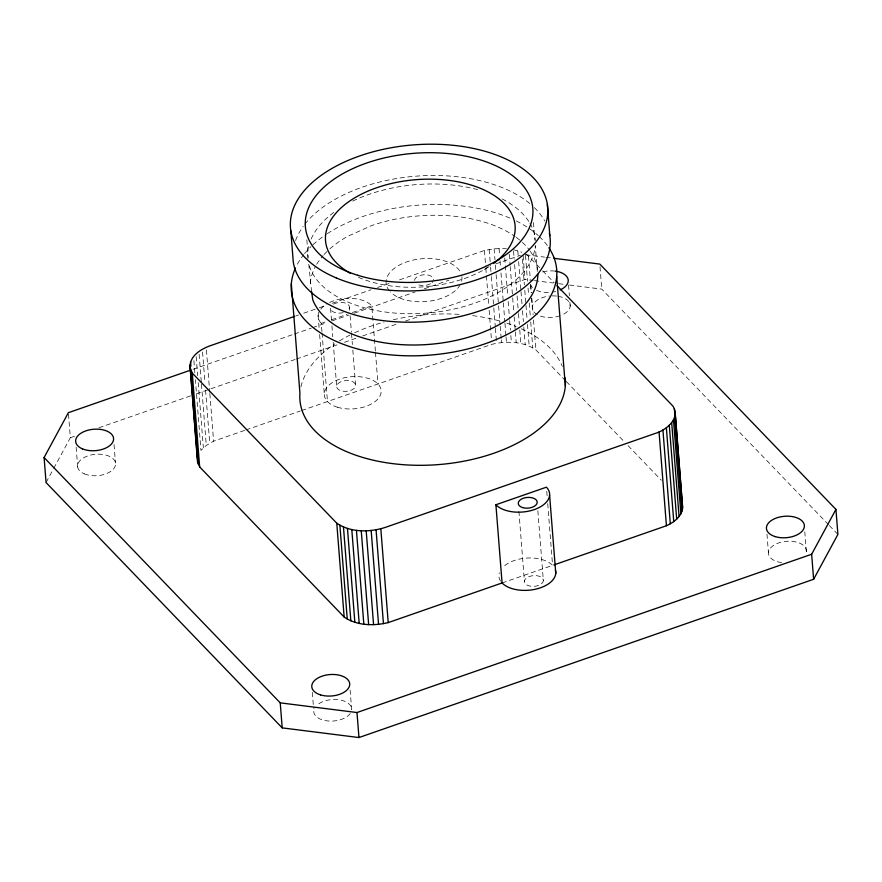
<?xml version="1.0" encoding="UTF-8"?>
<svg xmlns="http://www.w3.org/2000/svg" width="882" height="882" viewBox="0 0 882 882"><rect width="100%" height="100%" fill="white"/><g stroke="black" fill="none" stroke-linecap="round" stroke-linejoin="round"><path stroke-width="0.66" stroke-dasharray="4.41 3.31" d="M46.073 482.564L53.096 469.577M53.736 468.397L70.351 437.715L68.377 412.688M244.645 430.383L213.598 441.198L206.289 445.377L200.953 450.404L195.385 379.679M484.35 269.506L488.562 266.463M295.944 315.899L298.535 314.995M303.717 313.198L317.972 308.237M319.262 307.785L325.745 305.525M332.216 303.276L371.079 289.748M377.551 287.488L389.216 283.431M399.579 279.826L484.427 250.488L494.107 248.757L506.411 248.691M321.941 331.588L321.291 323.352L326.472 321.544M331.654 319.747L347.199 314.334M352.381 312.526L371.807 305.767L375.379 351.047M193.092 369.282L293.111 334.454M294.412 334.002L311.302 328.126M312.603 327.674L326.891 322.702M332.084 320.883L348.974 315.006M354.167 313.198L415.224 291.942M424.319 288.778L448.993 280.189M495.761 263.905L520.446 255.317M70.351 437.715L75.543 435.906M98.927 427.77L191.162 395.665M196.355 393.846L295.084 359.481M296.385 359.029L337.949 344.553M344.443 342.293L356.141 338.225M362.634 335.965L396.404 324.201M405.5 321.037L525.01 279.44L533.092 280.454M245.946 429.931L300.277 411.012M301.578 410.571L491.814 344.333C506.389 340.871 523.147 341.147 535.87 349.889L565.34 380.506M502.067 582.969L552.584 565.384A28.522 16.119 -4.5 0 0 503.335 566.762M525.738 254.744L544.58 257.125M545.936 257.29L552.661 258.139M534.437 280.619L553.29 283.001M558.67 283.673L564.061 284.357M569.441 285.029L601.767 289.109L828.374 524.536M513.445 249.672L521.802 252.252M525.385 254.005L528.483 256.045L541.791 269.87M829.334 525.529L837.9 534.426M542.739 270.851L554.15 282.703M566.288 381.487L624.28 441.739M628.083 445.686L661.357 480.249M308.777 264.302L311.555 291.666M804.781 531.725L806.335 551.482M766.976 534.106L768.431 552.551M600.003 266.717L601.767 289.109M568.548 285.084L569.375 295.624M569.893 302.206L570.202 306.153M533.467 222.529L534.856 240.213M537.325 271.491L535.286 245.648A114.087 64.452 -4.5 0 1 427.957 313A114.087 64.452 -4.5 0 1 309.108 264.975M528.483 256.045L530.303 279.164M530.732 284.599L531.372 292.758M531.802 298.204L533.092 314.521M533.511 319.968L535.87 349.889M530.523 284.831L531.151 292.736M531.57 298.006L532.287 307.223M546.752 491.296L547.182 496.775M547.722 503.644L552.474 564.006M525.485 255.372L527.524 281.215M528.053 288.006L528.594 294.808M529.233 302.967L530.303 316.572M530.732 322.007L532.772 347.85M523.147 255.725L525.01 279.44M522.331 259.054L524.371 284.897M524.79 290.332L525.87 303.937M525.97 305.293L527.039 318.898M527.469 324.333L529.189 346.097M517.8 250.797L518.23 256.232M518.649 261.678L520.898 290.244M521.008 291.6L521.968 303.838M522.508 310.64L523.368 321.522M523.787 326.957L525.187 344.642M537.855 510.744L543.356 580.72A9.504 5.369 -4.5 0 1 528.781 585.802A9.504 5.369 -4.5 0 1 529.509 576.442A9.504 5.369 -4.5 0 1 543.356 580.72M513.556 251.028L514.195 259.198M514.625 264.633L516.665 290.476M517.084 295.911L518.373 312.239M518.484 313.595L519.333 324.477M519.763 329.912L520.832 343.517M509.256 254.336L510.105 265.217M510.215 266.573L512.574 296.495M512.674 297.862L513.743 311.456M514.173 316.903L515.242 330.496M515.353 331.864L516.213 342.745M504.747 258.007L507.745 296.087M508.175 301.523L509.564 319.207M509.675 320.563L510.424 330.089M510.854 335.524L511.384 342.326M499.069 248.437L499.609 255.24M500.028 260.675L500.568 267.478M500.998 272.913L503.247 301.479M503.346 302.846L504.846 321.886M504.956 323.242L505.915 335.48M506.025 336.847L506.455 342.282M518.903 511.284L524.404 581.26M494.107 248.757L494.956 259.639M495.386 265.085L496.037 273.244M496.136 274.6L498.495 304.522M498.606 305.889L500.105 324.929M500.204 326.285L501.174 338.523M501.274 339.89L501.494 342.602M489.201 249.452L490.48 265.769M490.59 267.125L491.23 275.294M491.34 276.65L493.7 306.572M493.799 307.928L495.298 326.979M495.408 328.336L496.368 340.573M484.427 250.488L485.717 266.816M485.828 268.172L488.716 304.896M489.146 310.332L491.605 341.621M375.478 352.414L377.97 383.968M349.47 307.476L349.691 310.221M350.121 315.712L351.411 332.172M351.521 333.55L352.392 344.52M352.822 350.011L355.622 385.688A9.504 5.369 -4.5 0 1 341.047 390.759A9.504 5.369 -4.5 0 1 341.775 381.41A9.504 5.369 -4.5 0 1 355.622 385.688M331.489 320.364L330.518 308.016A9.504 5.369 -4.5 0 0 344.366 312.283M331.919 325.844L332.779 336.825M333.22 342.315L336.67 386.217M322.051 332.955L327.454 401.564M350.121 690.011L351.675 709.767A19.018 10.738 -4.5 0 0 338.445 699.724A19.018 10.738 -4.5 0 0 316.726 705.357M318.115 315.359L319.196 329.085M319.626 334.565L324.278 393.57M306.848 239.816L308.237 257.5M312.316 692.392L313.562 708.202M206.421 350.066L209.74 392.225M209.85 393.593L213.598 441.198M202.551 352.039L204.911 381.961M205.55 390.12L209.729 443.161M199.112 354.255L201.361 382.81M201.471 384.177L206.289 445.377M196.179 356.681L197.678 375.721M198.207 382.523L203.345 447.802M193.897 360.639L194.856 372.877M114.032 444.55L115.487 462.984M76.139 447.207L77.693 466.964M350.253 713.483A19.018 10.738 -4.5 0 1 326.219 720.759A19.018 10.738 -4.5 0 1 314.631 708.014M781.661 562.584A19.018 10.738 -4.5 0 1 769.291 549.74A19.018 10.738 -4.5 0 1 793.105 541.449A19.018 10.738 -4.5 0 1 805.475 554.293M558.141 296.297A19.018 10.738 -4.5 0 1 570.147 304.753A19.018 10.738 -4.5 0 1 561.073 315.381M559.993 315.778A19.018 10.738 -4.5 0 1 538.406 315.304M537.248 314.709A19.018 10.738 -4.5 0 1 533.566 303.728A19.018 10.738 -4.5 0 1 549.607 296.054M552.088 295.889A19.018 10.738 -4.5 0 1 556.972 296.12M333.594 304.114A9.504 5.369 -4.5 0 1 346.097 303.298A9.504 5.369 -4.5 0 1 347.993 310.21M321.291 323.352A28.522 16.119 -4.5 0 1 319.416 311.137M320.772 309.097A28.522 16.119 -4.5 0 1 327.343 303.673M329.636 302.471A28.522 16.119 -4.5 0 1 371.807 305.767M310.277 283.343A114.087 64.452 -4.5 0 1 315.469 266.463M316.715 264.269A114.087 64.452 -4.5 0 1 323.088 255.637M324.025 254.589A114.087 64.452 -4.5 0 1 328.049 250.51M329.857 248.856A114.087 64.452 -4.5 0 1 347.177 236.585L371.543 225.616A114.087 64.452 -4.5 0 1 515.143 236.541M516.246 237.335A114.087 64.452 -4.5 0 1 521.416 241.492M522.365 242.341A114.087 64.452 -4.5 0 1 529.498 250.19M530.28 251.282A114.087 64.452 -4.5 0 1 537.788 271.744M307.884 258.547A114.087 64.452 -4.5 0 1 309.251 244.226M311.137 239.011A114.087 64.452 -4.5 0 1 335.491 211.173M352.701 201.096A114.087 64.452 -4.5 0 1 479.025 190.027M502.156 198.924A114.087 64.452 -4.5 0 1 529.277 222.209M529.95 223.322A114.087 64.452 -4.5 0 1 535.33 240.466M489.058 266.64A95.08 53.714 -4.5 0 1 357.375 276.849M555.748 291.435A19.018 10.738 -4.5 0 1 553.367 291.964M548.428 292.471A19.018 10.738 -4.5 0 1 535.275 289.682M532.441 287.532A19.018 10.738 -4.5 0 1 530.744 284.974M542.805 271.899A19.018 10.738 -4.5 0 1 553.808 270.972M500.568 581.117A28.522 16.119 -4.5 0 1 499.3 572.848M295.569 240.51A129.026 72.897 -4.5 0 1 303.21 226.409M304.918 224.16A129.026 72.897 -4.5 0 1 413.393 176.389A129.026 72.897 -4.5 0 1 530.358 203.985M534.404 207.656A129.026 72.897 -4.5 0 1 544.701 220.952M297.377 264.181A133.105 75.202 -4.5 0 1 303.684 254.655M304.522 253.619A133.105 75.202 -4.5 0 1 311.037 246.552M312.945 244.744A133.105 75.202 -4.5 0 1 326.186 234.392M327.321 233.642A133.105 75.202 -4.5 0 1 511.384 218.703M516.279 220.996A133.105 75.202 -4.5 0 1 538.351 235.67M539.277 236.519A133.105 75.202 -4.5 0 1 548.108 246.629M300.949 386.779A133.105 75.202 -4.5 0 1 334.807 343.881M339.405 340.926A133.105 75.202 -4.5 0 1 349.856 335.116M354.685 332.768A133.105 75.202 -4.5 0 1 384.045 322.084M393.284 319.747A133.105 75.202 -4.5 0 1 459.257 314.367M472.686 315.635A133.105 75.202 -4.5 0 1 500.425 321.191M506.852 323.154A133.105 75.202 -4.5 0 1 516.179 326.572M521.251 328.754A133.105 75.202 -4.5 0 1 562.33 366.449M461.892 276.816A38.025 21.488 -4.5 0 1 461.198 282.461M460.195 284.699A38.025 21.488 -4.5 0 1 427.285 301.412A38.025 21.488 -4.5 0 1 390.329 291.865M389.469 290.895A38.025 21.488 -4.5 0 1 412.004 260.355A38.025 21.488 -4.5 0 1 461.065 273.519M433.062 281.281A9.504 5.369 -4.5 0 1 432.015 282.604M430.416 283.761A9.504 5.369 -4.5 0 1 418.906 284.941M414.54 280.399A9.504 5.369 -4.5 0 1 424.44 274.732A9.504 5.369 -4.5 0 1 433.492 279.87M84.44 473.899A19.018 10.738 -4.5 0 0 115.288 465.806A19.018 10.738 -4.5 0 0 90.03 455.222A19.018 10.738 -4.5 0 0 84.44 473.899M337.387 407.197A28.522 16.119 -4.5 0 0 381.145 391.961A28.522 16.119 -4.5 0 0 339.592 379.139A28.522 16.119 -4.5 0 0 337.387 407.197"/><path stroke-width="1.32" d="M555.462 570.224A28.522 16.119 -4.5 0 1 536.157 589.055A28.522 16.119 -4.5 0 1 502.067 582.969L388.212 622.604C373.648 626.066 356.89 625.79 344.156 617.047L199.663 466.931L197.524 461.562L190.137 367.717C189.112 356.152 200.986 348.996 210.456 345.667L294.654 316.351M197.524 461.562L197.788 456.865M190.137 367.717L192.276 373.086L336.77 523.202C350.893 532.739 369.657 532.419 385.368 527.381L654.797 433.58C665.844 430.493 680.772 418.741 672.988 406.161L557.005 285.669M553.874 564.932L666.428 525.749C674.421 522.155 683.594 515.198 682.503 505.375L675.116 411.53M554.006 258.316L599.793 264.082L835.927 509.399L837.9 534.426L813.623 579.276L358.963 737.55L282.207 727.882L46.073 482.564L44.1 457.538L68.377 412.688L190.49 370.186M813.623 579.276L811.649 554.249L835.927 509.399M495.905 504.758L546.432 487.173A28.522 16.119 -4.5 0 1 534.283 509.598A28.522 16.119 -4.5 0 1 495.905 504.758L502.067 582.969M44.1 457.538L280.233 702.855L356.99 712.535L811.649 554.249M311.555 291.666L312.834 300.001A114.087 64.452 -4.5 0 0 436.094 343.715A114.087 64.452 -4.5 0 0 537.866 274.346M675.226 414.342L682.613 508.186M674.366 408.785L674.686 412.875M675.226 419.667L675.546 423.746M676.075 430.548L676.406 434.628M676.935 441.43L677.255 445.509M677.795 452.312L678.225 457.758M678.644 463.193L679.074 468.629M679.614 475.431L680.044 480.877M680.474 486.313L680.794 490.392M681.323 497.194L681.753 502.641M674.675 417.175L682.062 511.02M673.495 419.975L680.882 513.82M671.687 422.687L679.074 516.532M669.295 425.289L676.681 519.134M666.362 427.715L673.749 521.56M662.922 429.931L670.309 523.776M659.052 431.893L666.428 525.749M556.707 276.397L565.318 385.886M547.358 204.415L549.828 235.692M549.607 495.166L555.759 573.377M380.826 528.759L388.212 622.604M376.063 529.795L383.45 623.64M371.157 530.49L378.543 624.335M366.195 530.81L373.571 624.654M361.256 530.766L368.643 624.61M356.438 530.347L363.825 624.191M351.808 529.575L359.195 623.42M347.464 528.45L354.851 622.295M343.462 526.995L350.849 620.84M356.99 712.535L358.963 737.55M339.879 525.242L347.265 619.087M336.77 523.202L344.156 617.047M290.817 230.731L293.276 262.009A129.026 72.897 -4.5 0 0 434.87 320.794A129.026 72.897 -4.5 0 0 549.365 233.201M291.325 283.872L299.935 393.361A133.105 75.202 -4.5 0 0 433.657 464.924A133.105 75.202 -4.5 0 0 565.219 378.014M280.233 702.855L282.207 727.882M192.276 373.086L199.663 466.931M190.578 362.072L190.909 366.151M190.887 370.451L198.274 464.307M190.038 364.905L197.425 458.75M350.308 273.288A95.08 53.714 -4.5 0 1 353.098 198.825A95.08 53.714 -4.5 0 1 484.075 189.939A95.08 53.714 -4.5 0 1 493.468 263.575M554.999 271.094A19.018 10.738 -4.5 0 1 568.03 279.032A19.018 10.738 -4.5 0 1 560.147 289.913M548.869 247.754A133.105 75.202 -4.5 0 1 430.24 355.082A133.105 75.202 -4.5 0 1 295.459 268.051M320.541 694.895A19.018 10.738 -4.5 0 0 349.713 684.741A19.018 10.738 -4.5 0 0 322.007 676.185A19.018 10.738 -4.5 0 0 320.541 694.895M357.827 275.294A114.087 64.452 -4.5 0 0 532.827 214.37A114.087 64.452 -4.5 0 0 366.614 163.06A114.087 64.452 -4.5 0 0 357.827 275.294M82.478 448.872A19.018 10.738 -4.5 0 0 113.315 440.78A19.018 10.738 -4.5 0 0 88.068 430.195A19.018 10.738 -4.5 0 0 82.478 448.872M775.201 536.609A19.018 10.738 -4.5 0 0 804.373 526.455A19.018 10.738 -4.5 0 0 776.667 517.899A19.018 10.738 -4.5 0 0 775.201 536.609M336.24 277.918A129.026 72.897 -4.5 0 0 545.859 223.543A129.026 72.897 -4.5 0 0 375.17 151.252A129.026 72.897 -4.5 0 0 336.24 277.918M522.618 507.591A9.504 5.369 -4.5 0 0 537.204 502.52A9.504 5.369 -4.5 0 0 523.357 498.242A9.504 5.369 -4.5 0 0 522.618 507.591"/></g></svg>
